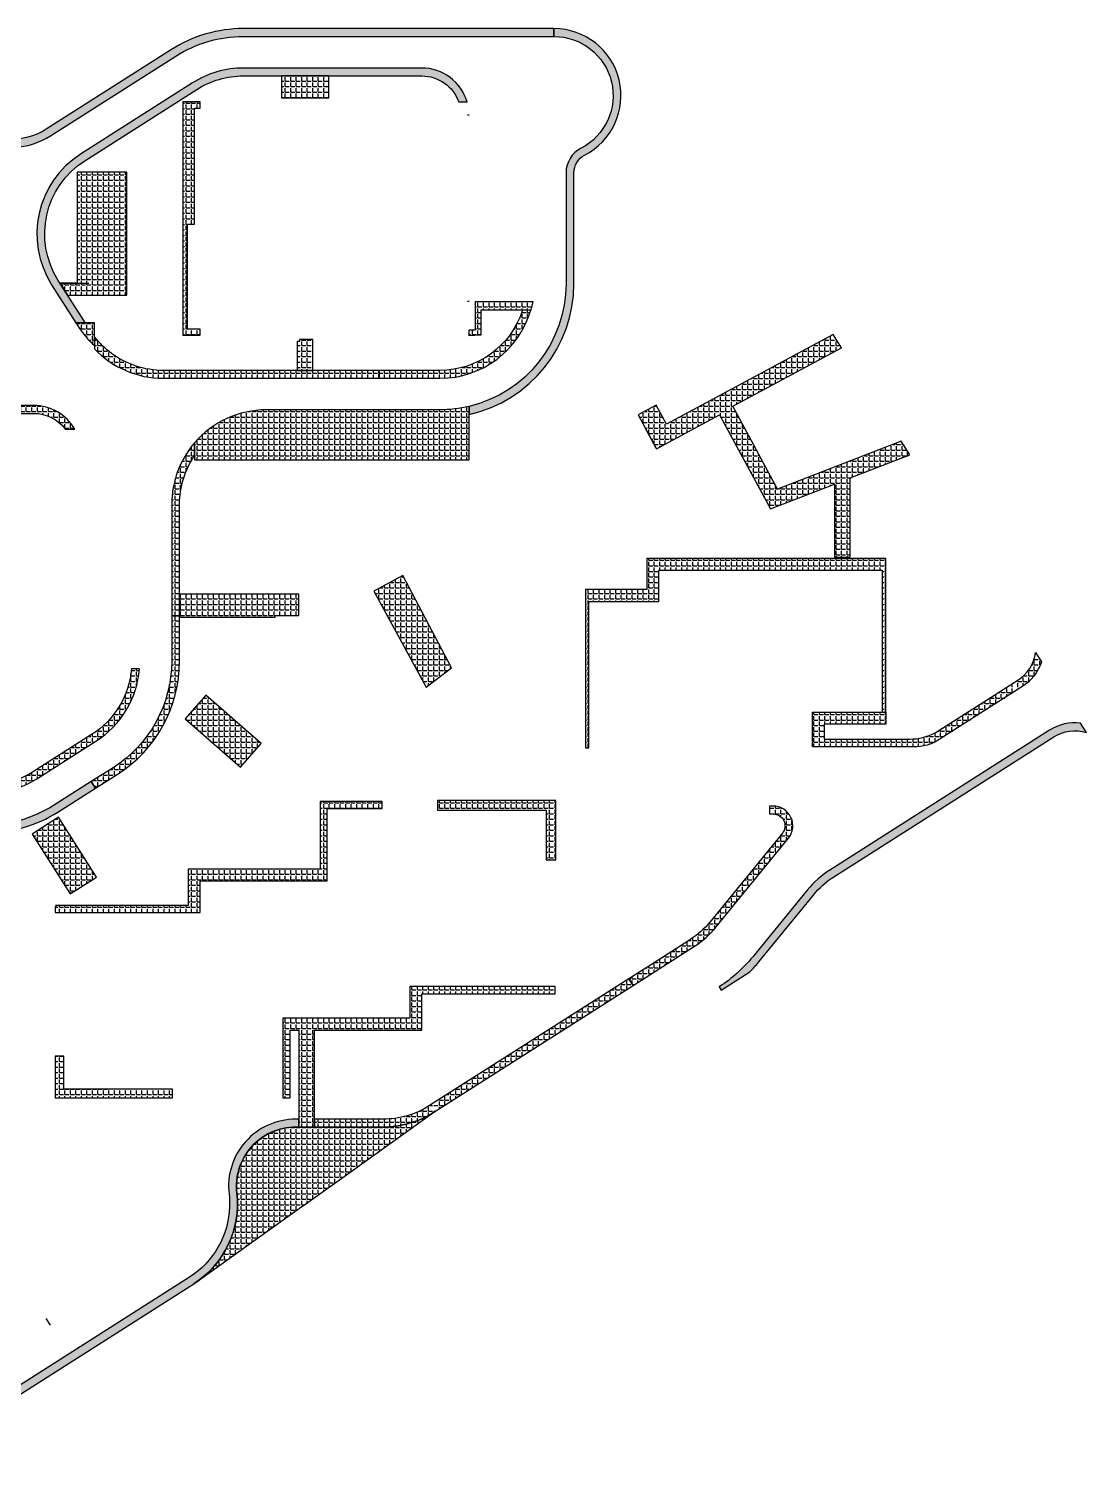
# Model space of a CAD drawing. Extents: x 1977 to 1034874806, y 3985 to 587211952.
# Drawn here: x 516244173 to 516378325, y 292550749 to 292731949 of the extents above; entities that cross this region are included whole.
import ezdxf

# ---------------------------------------------------------------- set-up
doc = ezdxf.new("R2010")
doc.units = 0
doc.header["$LTSCALE"] = 10
doc.header["$MEASUREMENT"] = 0
doc.layers.add('SPACE_HATCH', color=8, linetype='Continuous')
doc.layers.add('透水铺装', color=32, linetype='Continuous')
pattern_1 = [(0, (0, 0), (0, 698.5), [508, -190.5]), (90, (0, 0), (-698.5, 4.277078946022131e-14), [508, -190.5])]

msp = doc.modelspace()

# ---------------------------------------------------------------- hatches: boundary and pattern name
at = {"layer": 'SPACE_HATCH'}
h = msp.add_hatch(dxfattribs=at)
h.set_pattern_fill('ANGLE', color=256, scale=200, style=0)
h.set_pattern_definition(pattern_1)
h.paths.add_polyline_path([(516310798.7487164, 292731949.3593637), (516271418.5281441, 292731949.3593643, 0.1426750791198926), (516262289.5610473, 292729290.2784336), (516246401.2467607, 292719176.2893902, -0.2277627391707097), (516239521.2790183, 292718353.7597469), (516238476.7288714, 292717688.8327618, 0.2505147541229512), (516246938.2510916, 292718332.7099044), (516262826.5591139, 292728446.694959, -0.1426750791011259), (516271418.5281451, 292730949.3593639), (516310798.7672471, 292730949.3593637)])
h = msp.add_hatch(dxfattribs=at)
h.set_pattern_fill('ANGLE', color=256, scale=200, style=0)
h.set_pattern_definition(pattern_1)
h.paths.add_polyline_path([(516310798.7487164, 292731949.3593637), (516310798.7672471, 292730949.3593637, -0.7866969839871294), (516314230.6811094, 292716780.6383431, 0.2809377670539694), (516312332.2495594, 292713668.5685335), (516312332.2495593, 292699599.3593636, -0.3474005641129228), (516300032.3327504, 292684033.0699341), (516300032.3327504, 292683006.9103111, 0.3513163163932461), (516313332.2495593, 292699599.3648148), (516313332.2495594, 292713668.5685335, -0.2809377670568166), (516314688.2720951, 292715891.4755403, 0.7866979839632948)])
h = msp.add_hatch(dxfattribs=at)
h.set_pattern_fill('ANGLE', color=256, scale=200, style=0)
h.set_pattern_definition(pattern_1)
h.paths.add_polyline_path([(516294032.2495551, 292726949.3593637), (516271418.5281451, 292726949.3593639, 0.1426750810763839), (516264974.5512933, 292725072.3610103), (516250775.363135, 292716033.6150926, 0.414213562368632), (516247096.3383402, 292699466.6365945), (516250162.8620207, 292694649.3591615), (516251349.8454493, 292694649.3591615, -0.003872454822748875), (516251257.2383388, 292694792.3805832), (516247939.9218107, 292700003.6346655, -0.4142135623730951), (516251312.3612059, 292715190.0316222), (516265511.5493643, 292724228.7775398, -0.1426750810757891), (516271418.5281451, 292725949.3593639), (516294032.2495549, 292725949.3593637, -0.3158895359075265), (516298734.3767335, 292722649.3593628), (516299786.3785076, 292722649.3593628, 0.332368615414955)])
h = msp.add_hatch(dxfattribs=at)
h.set_pattern_fill('ANGLE', color=256, scale=200, style=0)
h.set_pattern_definition(pattern_1)
h.paths.add_polyline_path([(516282232.2492425, 292725949.3593638), (516276232.2492426, 292725949.3593639), (516276232.2492425, 292723149.3598587), (516282232.2492425, 292723149.3598587)])
h = msp.add_hatch(dxfattribs=at)
h.set_pattern_fill('ANGLE', color=256, scale=200, style=0)
h.set_pattern_definition(pattern_1)
h.paths.add_polyline_path([(516265932.2492392, 292722649.263845), (516263732.3327503, 292722649.263845), (516263732.3327503, 292693049.3598593), (516265932.3327513, 292693049.3598593), (516265932.3327513, 292693849.2638444), (516264332.3327513, 292693849.2638444), (516264332.3327513, 292707149.2638444), (516265232.3327513, 292707149.2638444), (516265232.3327513, 292721849.2638444), (516265932.3327513, 292721849.2638444)])
h = msp.add_hatch(dxfattribs=at)
h.set_pattern_fill('ANGLE', color=256, scale=200, style=0)
h.set_pattern_definition(pattern_1)
h.paths.add_polyline_path([(516248165.5030116, 292699649.2636117), (516249120.3547056, 292698149.2636117), (516256632.3327434, 292698149.2636117), (516256632.3327434, 292713749.263845), (516250332.3327433, 292713749.263845), (516250332.3327433, 292699649.2638422)])
h = msp.add_hatch(dxfattribs=at)
h.set_pattern_fill('ANGLE', color=256, scale=200, style=0)
h.set_pattern_definition(pattern_1)
h.paths.add_polyline_path([(516307855.161517, 292696249.3593613), (516306809.7253997, 292696249.3593613, -0.3262187117292363), (516296332.2495589, 292688599.3593636), (516288632.2495582, 292688599.3593637), (516288632.2495582, 292687599.3593637), (516296332.2495592, 292687599.3593636, 0.3335744467799445)])
h = msp.add_hatch(dxfattribs=at)
h.set_pattern_fill('ANGLE', color=256, scale=200, style=0)
h.set_pattern_definition(pattern_1)
h.paths.add_polyline_path([(516300032.2492402, 292692999.3598587), (516301532.3327503, 292693057.0553783), (516301532.3327503, 292696249.3593613), (516307855.161517, 292696249.3593613), (516308119.4244773, 292697349.3598572), (516300832.2492402, 292697349.3598571), (516300832.2492402, 292693749.3598587), (516300032.2492402, 292693749.3598587)])
h = msp.add_hatch(dxfattribs=at)
h.set_pattern_fill('ANGLE', color=256, scale=200, style=0)
h.set_pattern_definition(pattern_1)
h.paths.add_polyline_path([(516252540.2673501, 292694649.3591615), (516250162.8620207, 292694649.3591615), (516250413.6548683, 292694255.3825122, 0.06875749199502226), (516252540.2673501, 292691751.859136)])
h = msp.add_hatch(dxfattribs=at)
h.set_pattern_fill('ANGLE', color=256, scale=200, style=0)
h.set_pattern_definition(pattern_1)
h.paths.add_polyline_path([(516288632.2495582, 292688599.3593637), (516261239.5563948, 292688599.3593639, -0.1602982155536232), (516254702.9511, 292690749.3593635, -0.06906691017491828), (516252540.2673501, 292692863.7146699), (516252540.2673501, 292691330.809948, 0.2054768711418082), (516261236.8810907, 292687599.3593639), (516288632.2495582, 292687599.3593637)])
h = msp.add_hatch(dxfattribs=at)
h.set_pattern_fill('ANGLE', color=256, scale=200, style=0)
h.set_pattern_definition(pattern_1)
h.paths.add_polyline_path([(516280232.2492415, 292692499.2638444), (516278532.3327513, 292692499.2638444), (516278532.3327513, 292692249.2638444), (516278232.2492415, 292692249.3598593), (516278232.2492007, 292688599.3593637), (516280232.2492415, 292688599.3593637)])
h = msp.add_hatch(dxfattribs=at)
h.set_pattern_fill('ANGLE', color=256, scale=200, style=0)
h.set_pattern_definition(pattern_1)
h.paths.add_polyline_path([(516348382.3327503, 292664899.3593636), (516348382.3327503, 292674964.2196358), (516355922.6176922, 292677884.8927347), (516354827.3563491, 292679605.444416), (516339163.9587206, 292673538.3442407), (516333501.6085327, 292684053.2669806), (516347274.6005154, 292691470.1074314), (516346197.7344006, 292693161.7619519), (516325059.0840731, 292681778.4640382), (516323757.6052872, 292684195.296007), (516321477.4776719, 292682973.2797475), (516323801.7230938, 292678657.1812535), (516331812.7669246, 292682971.1773252), (516338240.0947418, 292671035.6994349), (516346382.3327503, 292674189.5345618), (516346382.3327503, 292664899.3593637)])
h = msp.add_hatch(dxfattribs=at)
h.set_pattern_fill('ANGLE', color=256, scale=200, style=0)
h.set_pattern_definition(pattern_1)
h.paths.add_polyline_path([(516244832.2385672, 292684149.3593625), (516211640.2761359, 292684149.3593628, 0.2679491669227982), (516206444.1239985, 292681149.359857), (516207640.2758187, 292681149.359857, -0.2360678205069582), (516211640.2761359, 292683149.3593628), (516244832.2385672, 292683149.3593625, -0.2360679775922913), (516248832.2385682, 292681149.3593612), (516250028.3906751, 292681149.3598569, 0.2679491710377325)])
h = msp.add_hatch(dxfattribs=at)
h.set_pattern_fill('ANGLE', color=256, scale=200, style=0)
h.set_pattern_definition(pattern_1)
h.paths.add_polyline_path([(516300032.332751, 292677249.3598603), (516300032.3327504, 292684033.0699341, -0.05840820402019146), (516296332.2492436, 292683599.3598595), (516274319.8055847, 292683599.3598597, 0.2181532657310856), (516265232.3327503, 292679436.313189), (516265232.3327503, 292677249.1731282)])
h = msp.add_hatch(dxfattribs=at)
h.set_pattern_fill('ANGLE', color=256, scale=200, style=0)
h.set_pattern_definition(pattern_1)
h.paths.add_polyline_path([(516265232.3327503, 292677797.5723045), (516265232.3327503, 292679436.3131891, 0.1798118387089855), (516262319.8055845, 292671599.3723599), (516262319.7908759, 292657479.1696784), (516263319.7908774, 292657479.1686916), (516263319.8055834, 292671599.3795815, -0.150772886752997)])
h = msp.add_hatch(dxfattribs=at)
h.set_pattern_fill('ANGLE', color=256, scale=200, style=0)
h.set_pattern_definition(pattern_1)
h.paths.add_polyline_path([(516352882.2320115, 292645249.2061559), (516352882.3327503, 292664749.263845), (516322579.1971366, 292664749.263845), (516322579.1971366, 292660799.263845), (516314782.3327503, 292660799.263845), (516314782.3327503, 292640749.3598573), (516315232.468789, 292640749.3598579), (516315232.468789, 292659299.2638444), (516324079.1971377, 292659299.2638444), (516324079.1971377, 292663249.2638444), (516352432.1967136, 292663249.2638444), (516352432.1967136, 292645249.2181415)])
h = msp.add_hatch(dxfattribs=at)
h.set_pattern_fill('ANGLE', color=256, scale=200, style=0)
h.set_pattern_definition(pattern_1)
h.paths.add_polyline_path([(516291642.5348743, 292662597.2215849), (516287959.8103289, 292660612.7785687), (516294599.2036387, 292648411.0995896), (516297812.7673617, 292650899.3745518)])
h = msp.add_hatch(dxfattribs=at)
h.set_pattern_fill('ANGLE', color=256, scale=200, style=0)
h.set_pattern_definition(pattern_1)
h.paths.add_polyline_path([(516278428.2922928, 292660239.4548805), (516263319.7936019, 292660239.4667633), (516263319.7906998, 292657299.2754136), (516275432.0893456, 292657299.2634602), (516275432.0895231, 292657529.3397787), (516278426.1536023, 292657529.3413408)])
h = msp.add_hatch(dxfattribs=at)
h.set_pattern_fill('ANGLE', color=256, scale=200, style=0)
h.set_pattern_definition(pattern_1)
h.paths.add_polyline_path([(516263319.7852042, 292651730.1878049), (516263319.7908779, 292657479.1681957), (516262319.7911915, 292657479.1691825), (516262319.7852026, 292651729.9170537, -0.2568929020785563), (516254886.0769688, 292638216.2870855), (516252121.0165606, 292636463.5171006), (516252656.4097956, 292635618.9141865), (516255421.241434, 292637371.5391517, 0.2568929166788155)])
h = msp.add_hatch(dxfattribs=at)
h.set_pattern_fill('ANGLE', color=256, scale=200, style=0)
h.set_pattern_definition(pattern_1)
h.paths.add_polyline_path([(516371874.2872291, 292652826.3329537, -0.219797156449669), (516369607.1546317, 292649298.6755665), (516359133.44829, 292642631.4438806, -0.1203280808892308), (516355926.7381932, 292641848.6206499), (516345085.468364, 292641849.3598598), (516345085.468364, 292643749.263845), (516352882.2320115, 292643749.263845), (516352882.2320115, 292645249.2158166), (516343585.468365, 292645249.2638444), (516343585.468365, 292640849.3598596), (516356448.4557816, 292640849.3598596, 0.1426752109619299), (516359670.4467848, 292641787.860677), (516370144.1531269, 292648455.0923647, 0.1735447296133742), (516372623.9810234, 292651648.6351144)])
h = msp.add_hatch(dxfattribs=at)
h.set_pattern_fill('ANGLE', color=256, scale=200, style=0)
h.set_pattern_definition(pattern_1)
h.paths.add_polyline_path([(516252694.5331326, 292641563.0222268, 0.2359017254618611), (516258232.2382174, 292650749.3556213), (516258232.2382174, 292650749.4034024), (516257228.812991, 292650749.3905814, -0.2339996801129884), (516252159.1398972, 292642407.6251414), (516244667.575387, 292637658.7272968, -0.1421901249956155), (516238778.2497977, 292635949.3593584), (516218940.2761356, 292635949.3593585), (516218940.2761356, 292634949.3593585), (516238778.2497978, 292634949.3593584, 0.1421901249963753), (516245202.9686224, 292636814.1243821)])
h = msp.add_hatch(dxfattribs=at)
h.set_pattern_fill('ANGLE', color=256, scale=200, style=0)
h.set_pattern_definition(pattern_1)
h.paths.add_polyline_path([(516273662.9202365, 292641299.359866), (516266653.6554888, 292647411.1893398), (516264025.594415, 292644395.6801143), (516271034.4098587, 292638284.5569019), (516273663.2898341, 292641299.2642304)])
h = msp.add_hatch(dxfattribs=at)
h.set_pattern_fill('ANGLE', color=256, scale=200, style=0)
h.set_pattern_definition(pattern_1)
h.paths.add_polyline_path([(516374174.878983, 292642130.2783267, -0.2194921192388983), (516378324.9919822, 292642692.8876551), (516377576.0073158, 292643869.4715227, 0.1733343502391256), (516373637.8804703, 292642973.8615162), (516345774.2310062, 292625236.7392638, 0.08006699185257497), (516342920.1385154, 292622699.6363487), (516336014.6660711, 292614235.5599801, -0.08006699425641398), (516331733.5271898, 292610429.9055151), (516332002.0259935, 292610008.1146181), (516335654.8513842, 292612333.3882417, 0.02241980063638573), (516336789.505623, 292613603.4020339), (516343694.9780642, 292622067.4783989, -0.08006699185235563), (516346311.2295157, 292624393.1560724)])
h = msp.add_hatch(dxfattribs=at)
h.set_pattern_fill('ANGLE', color=256, scale=200, style=0)
h.set_pattern_definition(pattern_1)
h.paths.add_polyline_path([(516217565.1804528, 292629949.3593585), (516238778.2497976, 292629949.3593584, 0.1421901249956821), (516247879.9347993, 292632591.1098086), (516252656.409796, 292635618.9141859), (516252121.0165606, 292636463.5171006), (516247344.5415639, 292633435.7127233, -0.1421901249956248), (516238778.2497976, 292630949.3593584), (516217565.1804528, 292630949.3593585, 0.3012991144289834), (516206513.3995389, 292623624.6281886), (516201094.7855893, 292610815.6675909, -0.195938525045604), (516192540.2761356, 292602291.5551256), (516192540.2761356, 292601212.9208143, 0.2023101482604703), (516202015.7673321, 292610426.0618551), (516207434.3812817, 292623235.0224528, -0.3012991144295176)])
h = msp.add_hatch(dxfattribs=at)
h.set_pattern_fill('ANGLE', color=256, scale=200, style=0)
h.set_pattern_definition(pattern_1)
h.paths.add_polyline_path([(516282032.3351065, 292633049.2661675), (516289032.3351167, 292633049.2661675), (516289032.3351167, 292633949.263845), (516281132.3327503, 292633949.263845), (516281132.3327503, 292625349.263845), (516264432.3327503, 292625349.263845), (516264432.3327503, 292620749.263845), (516247602.20148, 292620749.263845), (516247682.2319639, 292620623.0127515), (516247532.3327503, 292620527.9917401), (516247532.3327503, 292619848.2660677), (516265932.3327513, 292619848.2660677), (516265932.3327513, 292623849.2660677), (516282032.3351164, 292623849.2660677)])
h = msp.add_hatch(dxfattribs=at)
h.set_pattern_fill('ANGLE', color=256, scale=200, style=0)
h.set_pattern_definition(pattern_1)
h.paths.add_polyline_path([(516311032.2410797, 292634049.3599586), (516296032.3166568, 292634049.3599586), (516296032.3166568, 292632849.2536007), (516309832.3166568, 292632849.2536007), (516309832.3166568, 292626549.2536007), (516311032.2456134, 292626549.2536007)])
h = msp.add_hatch(dxfattribs=at)
h.set_pattern_fill('ANGLE', color=256, scale=200, style=0)
h.set_pattern_definition(pattern_1)
h.paths.add_polyline_path([(516340536.2293405, 292629268.9644952, 0.632231850202604), (516338599.1304634, 292633349.3593637), (516338132.2497127, 292633349.3593637), (516338132.2497127, 292632349.3593637), (516338599.1304634, 292632349.3593637, -0.6322318502125847), (516339761.3897896, 292629901.1224426), (516330590.7906761, 292618660.6675419, -0.08006699478697255), (516327974.5391228, 292616334.9897953), (516320299.5908004, 292611449.3593618), (516320836.589301, 292610605.7761647), (516328511.5376233, 292615491.4065981, 0.08006699478652113), (516331365.6302269, 292618028.5095944)])
h = msp.add_hatch(dxfattribs=at)
h.set_pattern_fill('ANGLE', color=256, scale=200, style=0)
h.set_pattern_definition(pattern_1)
h.paths.add_polyline_path([(516252798.0773896, 292624339.538898), (516247979.5382983, 292631940.9654416), (516244613.0149056, 292629780.7524322), (516249461.2516804, 292622224.327663)])
h = msp.add_hatch(dxfattribs=at)
h.set_pattern_fill('ANGLE', color=256, scale=200, style=0)
h.set_pattern_definition(pattern_1)
h.paths.add_polyline_path([(516320836.589301, 292610605.7761647), (516320299.5908004, 292611449.3593618), (516295024.5919444, 292595360.0909488, -0.1426752109674475), (516289117.6084385, 292593639.5061169), (516280432.2493972, 292593639.5061169), (516280432.2493972, 292592639.5061169), (516289117.6084386, 292592639.5061169, 0.1426752109676679), (516295561.590445, 292594516.5077517)])
h = msp.add_hatch(dxfattribs=at)
h.set_pattern_fill('ANGLE', color=256, scale=200, style=0)
h.set_pattern_definition(pattern_1)
h.paths.add_polyline_path([(516294032.3327503, 292609549.263845), (516310932.3327503, 292609549.263845), (516310932.3327503, 292610449.2688737), (516292532.335116, 292610449.268873), (516292532.3351062, 292606449.2638444), (516276432.3351068, 292606449.2638444), (516276432.3351068, 292596349.263845), (516277332.3320166, 292596349.263845), (516277332.3327503, 292604949.263845), (516278432.2490805, 292604949.263845), (516278432.2493972, 292592639.5066128), (516280432.2493972, 292592639.5066128), (516280432.2490805, 292604949.263845), (516294032.3327503, 292604949.263845)])
h = msp.add_hatch(dxfattribs=at)
h.set_pattern_fill('ANGLE', color=256, scale=200, style=0)
h.set_pattern_definition(pattern_1)
h.paths.add_polyline_path([(516262432.3351167, 292597449.2660677), (516248632.3351065, 292597449.2660677), (516248632.3351067, 292601649.2660677), (516247532.3327503, 292601649.2660677), (516247532.3325748, 292596349.263845), (516262432.3351167, 292596349.263845)])
h = msp.add_hatch(dxfattribs=at)
h.set_pattern_fill('ANGLE', color=256, scale=200, style=0)
h.set_pattern_definition(pattern_1)
h.paths.add_polyline_path([(516265112.4197962, 292572762.6861295), (516295561.5904449, 292594516.5077517, -0.1426018756012432), (516289121.058345, 292592639.5066128), (516278037.7407342, 292592639.5061169, 0.4484860012083986), (516270587.7805599, 292584274.5821881, -0.2875333488601016)])
h = msp.add_hatch(dxfattribs=at)
h.set_pattern_fill('ANGLE', color=256, scale=200, style=0)
h.set_pattern_definition(pattern_1)
h.paths.add_polyline_path([(516265112.4108461, 292572762.6797353, 0.2874457807002508), (516270588.2303922, 292584270.7163482, -0.448641835066014), (516278037.7407343, 292592639.5061169), (516278432.2493972, 292592639.5061169), (516278432.2493972, 292593639.5061169), (516278037.7407343, 292593639.5061169, 0.4485639615196568), (516269594.7073068, 292584157.0670385, -0.2874897088016551), (516264575.4123455, 292573606.2629324), (516232942.8096367, 292553469.9440948, -0.1426752109693556), (516227035.8261307, 292551749.3592629), (516213232.2493972, 292551749.359263), (516213232.2493972, 292550749.359263), (516227035.8261307, 292550749.3592629, 0.1426752109689351), (516233479.8081372, 292552626.3608977)])

# ---------------------------------------------------------------- linework, layer by layer
at = {"layer": '透水铺装', "ltscale": 0.02}
for points in [[(516310798.7487164, 292731949.3593637), (516299548.0131901, 292731949.3593637), (516271418.5281441, 292731949.3593643, 0.1426750791198312), (516262289.5610473, 292729290.2784336), (516246401.2467607, 292719176.2893902, -0.227762739170841), (516239521.2790183, 292718353.7597469), (516238476.7288714, 292717688.8327618, 0.2505147541225646), (516246938.2510916, 292718332.7099044), (516262826.5591139, 292728446.694959, -0.14267507910138), (516271418.5281451, 292730949.3593639), (516299548.0131901, 292730949.3593637), (516310798.7672471, 292730949.3593637)], [(516310798.7487164, 292731949.3593637), (516310798.7672471, 292730949.3593637, -0.7866969839874137), (516314230.6811094, 292716780.6383431, 0.2809377670559255), (516312332.2495594, 292713668.5685335), (516312332.2495593, 292699599.3593636, -0.3474005641126198), (516300032.3327504, 292684033.0699341), (516300032.3327504, 292683006.9103111, 0.3513163163930174), (516313332.2495593, 292699599.3648148), (516313332.2495594, 292713668.5685335, -0.2809377670556244), (516314688.2720951, 292715891.4755403, 0.7866979839621393)], [(516307855.161517, 292696249.3593613), (516306809.7253997, 292696249.3593613, -0.3262187117290349), (516296332.2495589, 292688599.3593636), (516288632.2495582, 292688599.3593637), (516288632.2495582, 292687599.3593637), (516296332.2495592, 292687599.3593636, 0.333574446779535)], [(516288632.2495582, 292688599.3593637), (516269632.2495573, 292688599.3593639), (516261239.5563948, 292688599.3593639, -0.1602982155533385), (516254702.9511001, 292690749.3593636, -0.0690669101744979), (516252540.2673501, 292692863.7146699), (516252540.2673501, 292691751.859136), (516252540.2673501, 292691330.8099479, 0.2054768711427528), (516261236.8810907, 292687599.3593639), (516288632.2495582, 292687599.3593637)], [(516263319.7852042, 292651730.1878049), (516263319.7908779, 292657479.1681957), (516262319.7911915, 292657479.1691825), (516262319.7852027, 292651729.9170537, -0.2568929020786958), (516254886.0769688, 292638216.2870855), (516252121.0165606, 292636463.5171006), (516252656.4097956, 292635618.9141865), (516255421.241434, 292637371.5391517, 0.2568929166790178)], [(516374174.8789829, 292642130.2783268, -0.2194921192415533), (516378324.9919822, 292642692.8876551), (516377576.0073158, 292643869.4715227, 0.1733343502410201), (516373637.8804703, 292642973.8615162), (516345774.2310062, 292625236.7392638, 0.08006699185256289), (516342920.1385154, 292622699.6363487), (516336014.6660711, 292614235.5599801, -0.0800669942564075), (516331733.5271898, 292610429.9055151), (516332002.0259935, 292610008.1146181), (516335654.8513842, 292612333.3882417, 0.02241980063637933), (516336789.505623, 292613603.4020339), (516343694.9780642, 292622067.4783989, -0.0800669918524033), (516346311.2295157, 292624393.1560724)], [(516340536.2293405, 292629268.9644952, 0.6322318502050086), (516338599.1304634, 292633349.3593637), (516338132.2497127, 292633349.3593637), (516338132.2497127, 292632349.3593637), (516338599.1304634, 292632349.3593637, -0.6322318502048027), (516339761.3897896, 292629901.1224426), (516330590.7906761, 292618660.6675419, -0.08006699478694335), (516327974.5391228, 292616334.9897953), (516323032.2495565, 292613188.8838801), (516320299.5908004, 292611449.3593618), (516320836.589301, 292610605.7761647), (516328511.5376233, 292615491.4065981, 0.08006699478634512), (516331365.6302269, 292618028.5095944)], [(516320836.589301, 292610605.7761647), (516320299.5908004, 292611449.3593618), (516295024.5919444, 292595360.0909488, -0.1426752109674163), (516289117.6084385, 292593639.5061169), (516286432.2495559, 292593639.5061169), (516280432.2493972, 292593639.5061169), (516280432.2493972, 292592639.5061169), (516289117.6084386, 292592639.5061169, 0.142675210967377), (516295561.590445, 292594516.5077517)], [(516285669.590964, 292587449.3598588), (516286432.2492401, 292587994.2263278), (516295561.5904449, 292594516.5077517, -0.1426018756011506), (516289121.058345, 292592639.5066128), (516286432.2492401, 292592639.5066128), (516286432.2492401, 292592639.5061169), (516280432.2493971, 292592639.5061169), (516278432.249397, 292592639.5061169), (516278037.7407342, 292592639.5061169, 0.4484860012090754), (516270587.7805599, 292584274.5821881, -0.03602361690544974), (516270663.7149987, 292582549.3598586, -0.2489313113061105), (516265112.4197962, 292572762.6861295), (516272724.7146944, 292578201.1431326), (516278810.9829098, 292582549.3598585), (516279032.24924, 292582707.4393127)], [(516265112.4108461, 292572762.6797353, 0.2874457807004994), (516270588.2303922, 292584270.7163482, -0.4486418350663754), (516278037.7407343, 292592639.5061169), (516278432.2493972, 292592639.5061169), (516278432.2493972, 292593639.5061169), (516278037.7407343, 292593639.5061169, 0.4485639615207794), (516269594.7073068, 292584157.0670385, -0.03662108497365189), (516269663.2862605, 292582549.3593627, -0.2482548819293868), (516264575.4123455, 292573606.2629324), (516232942.8096367, 292553469.9440948, -0.1426752109696091), (516227035.8261307, 292551749.3592629), (516213232.2493972, 292551749.359263), (516213232.2493972, 292550749.359263), (516227035.8261307, 292550749.3592629, 0.1426752109686817), (516233479.8081372, 292552626.3608977)]]:
    msp.add_lwpolyline(points, format="xyb", close=True, dxfattribs=at)
for points in [[(516310798.7672471, 292730949.3593637), (516310798.7487164, 292731949.3593637)], [(516300032.2492402, 292692999.3598587), (516300032.2492402, 292693749.3598587), (516300832.2492402, 292693749.3598587), (516300832.2492402, 292697349.3598571), (516308119.4244773, 292697349.3598572), (516307855.161517, 292696249.3593613), (516301532.3327503, 292696249.3593613), (516301532.3327503, 292693049.3598587), (516300032.2492402, 292692999.3598587)], [(516352882.2320118, 292645249.2638444), (516352882.3327503, 292664749.263845), (516322579.1971366, 292664749.263845), (516322579.1971366, 292660799.263845), (516314782.3327503, 292660799.263845), (516314782.3327503, 292640749.3598573), (516315232.468789, 292640749.3598579), (516315232.468789, 292659299.2638444), (516324079.1971377, 292659299.2638444), (516324079.1971377, 292663249.2638444), (516352432.1967136, 292663249.2638444), (516352432.1967136, 292645249.2181415), (516352882.2320115, 292645249.2061559)], [(516273662.9202365, 292641299.359866), (516266653.6554888, 292647411.1893398), (516264025.594415, 292644395.6801143), (516271034.4098587, 292638284.5569019), (516273663.2898341, 292641299.2642304)], [(516252798.0773896, 292624339.538898), (516247979.5382983, 292631940.9654416), (516244613.0149056, 292629780.7524322), (516249461.2516804, 292622224.327663), (516252798.077208, 292624339.5391844)], [(516320299.5908004, 292611449.3593618), (516320836.589301, 292610605.7761647)]]:
    msp.add_lwpolyline(points, dxfattribs=at)
at = {"layer": '透水铺装', "ltscale": 0.5}
for points in [[(516294032.2495551, 292726949.3593637), (516271418.5281451, 292726949.3593639, 0.1426750810763854), (516264974.5512933, 292725072.3610103), (516250775.3631349, 292716033.6150927, 0.4142135623709655), (516247096.3383402, 292699466.6365945), (516250162.8620207, 292694649.3591615), (516251349.8454493, 292694649.3591615, -0.003872454822761349), (516251257.2383388, 292694792.3805832), (516247939.9218107, 292700003.6346655, -0.4142135623728261), (516251312.3612059, 292715190.0316222), (516265511.5493643, 292724228.7775398, -0.1426750810757381), (516271418.5281451, 292725949.3593639), (516294032.2495549, 292725949.3593637, -0.3158895359086625), (516298734.3767335, 292722649.3593628), (516299786.3785076, 292722649.3593628, 0.3323686154132354)], [(516252540.2673501, 292694649.3591615), (516250162.8620207, 292694649.3591615), (516250413.6548682, 292694255.3825122, 0.06875749199531966), (516252540.2673501, 292691751.859136)], [(516244832.2385672, 292684149.3593625), (516211640.2761359, 292684149.3593628, 0.2679491669526902), (516206444.1239985, 292681149.359857), (516207640.2758187, 292681149.359857, -0.23606782050097), (516211640.2761359, 292683149.3593628), (516244832.2385672, 292683149.3593625, -0.2360679775894597), (516248832.2385682, 292681149.3593612), (516250028.3906751, 292681149.3598569, 0.2679491710411527)], [(516300032.3327504, 292683006.9103111), (516300032.3327504, 292684033.0699341, -0.05840820402013649), (516296332.2492436, 292683599.3598595), (516274319.8055847, 292683599.3598597, 0.2181532657318204), (516265232.3327503, 292679436.313189), (516265232.3327503, 292677249.1731282), (516296845.1042694, 292677249.3598603), (516300032.332751, 292677249.3598603)], [(516265232.3327503, 292677797.5723045), (516265232.3327503, 292679436.3131891, 0.1798118387086519), (516262319.8055845, 292671599.3723599), (516262319.7908759, 292657479.1696784), (516263319.7908774, 292657479.1686916), (516263319.7936019, 292660239.4667633), (516263319.8031649, 292670250.4004295), (516263319.8055834, 292671599.3795815, -0.1507728867530563)], [(516252694.5331326, 292641563.0222268, 0.2359017254616685), (516258232.2382174, 292650749.3556213), (516258232.2382174, 292650749.4034024), (516257228.812991, 292650749.3905814, -0.2339996801137116), (516252159.1398972, 292642407.6251414), (516244667.575387, 292637658.7272968, -0.1421901249958666), (516238778.2497977, 292635949.3593584), (516218940.2761356, 292635949.3593585), (516218940.2761356, 292634949.3593585), (516238778.2497978, 292634949.3593584, 0.1421901249962857), (516245202.9686224, 292636814.1243821)], [(516217565.1804528, 292629949.3593585), (516238778.2497976, 292629949.3593584, 0.1421901249956867), (516247879.9347993, 292632591.1098086), (516252656.409796, 292635618.9141859), (516252121.0165606, 292636463.5171006), (516247344.5415639, 292633435.7127233, -0.1421901249956865), (516238778.2497976, 292630949.3593584), (516217565.1804528, 292630949.3593585, 0.3012991144287548), (516206513.3995389, 292623624.6281886), (516201094.7855892, 292610815.6675909, -0.1959385250450612), (516192540.2761356, 292602291.5551256), (516192540.2761356, 292601212.9208143, 0.2023101482603007), (516202015.7673321, 292610426.0618551), (516207434.3812817, 292623235.0224528, -0.3012991144294484)]]:
    msp.add_lwpolyline(points, format="xyb", close=True, dxfattribs=at)
at = {"layer": '透水铺装', "ltscale": 0.02}
for points in [[(516282232.2492425, 292725949.3593638), (516276232.2492426, 292725949.3593639), (516276232.2492425, 292723149.3598587), (516282232.2492425, 292723149.3598587)], [(516280232.2492415, 292692499.2638444), (516278532.3327513, 292692499.2638444), (516278532.3327513, 292692249.2638444), (516278232.2492415, 292692249.3598593), (516278232.2492007, 292688599.3593637), (516280232.2492415, 292688599.3593637)], [(516291642.5348743, 292662597.2215849), (516287959.8103289, 292660612.7785687), (516294599.2036387, 292648411.0995896), (516297812.7673617, 292650899.3745518)], [(516311032.2410797, 292634049.3599586), (516296032.3166568, 292634049.3599586), (516296032.3166568, 292632849.2536007), (516309832.3166568, 292632849.2536007), (516309832.3166568, 292626549.2536007), (516311032.2456134, 292626549.2536007), (516311032.2413425, 292633049.356477)], [(516294032.3327503, 292609549.263845), (516310932.3327503, 292609549.263845), (516310932.3327503, 292610449.2688737), (516292532.335116, 292610449.268873), (516292532.3351062, 292606449.2638444), (516276432.3351068, 292606449.2638444), (516276432.3351068, 292596349.263845), (516277332.3320166, 292596349.263845), (516277332.333484, 292598249.3598579), (516277332.3327503, 292598249.3598579), (516277332.3327503, 292604949.263845), (516278432.2490805, 292604949.263845), (516278432.2490805, 292598249.3598579), (516278432.2490805, 292593639.5066134), (516278432.2493972, 292592639.5066128), (516280432.2493972, 292592639.5066128), (516280432.2493972, 292593639.5061169), (516280432.2490805, 292598249.3598579), (516280432.2490805, 292604949.263845), (516282782.0708252, 292604949.263845), (516292232.2492393, 292604949.263845), (516294032.3327503, 292604949.263845)], [(516262432.3351167, 292597449.2660677), (516248632.3351065, 292597449.2660677), (516248632.3351067, 292601649.2660677), (516247532.3327503, 292601649.2660677), (516247532.3327503, 292597371.6320286), (516247532.3325748, 292596349.263845), (516262432.3351167, 292596349.263845)]]:
    msp.add_lwpolyline(points, close=True, dxfattribs=at)
at = {"layer": '透水铺装', "ltscale": 0.5}
for points in [[(516265932.3327513, 292722649.263845), (516263732.3327503, 292722649.263845), (516263732.3327503, 292693049.3598593), (516265932.3327513, 292693049.3598593), (516265932.3327513, 292693849.2638444), (516264332.3327513, 292693849.2638444), (516264332.3327513, 292707149.2638444), (516265232.3327513, 292707149.2638444), (516265232.3327513, 292721849.2638444), (516265932.3327513, 292721849.2638444), (516265932.2492392, 292722649.263845)], [(516300032.249555, 292720949.3593637), (516299832.2495559, 292720949.3593637)], [(516248165.5030116, 292699649.2636117), (516249120.3547056, 292698149.2636117), (516256632.3327434, 292698149.2636117), (516256632.3327434, 292713749.263845), (516250332.3327433, 292713749.263845), (516250332.3327433, 292699649.2638422), (516248165.5030116, 292699649.2636117), (516251832.3327444, 292699649.2636111)], [(516300032.249555, 292697349.3593612), (516299832.2495559, 292697349.3593612)], [(516348382.3327503, 292664899.3593636), (516348382.3327503, 292674964.2196358), (516355922.6176922, 292677884.8927347), (516354827.3563491, 292679605.444416), (516339163.9587206, 292673538.3442407), (516333501.6085327, 292684053.2669806), (516347274.6005154, 292691470.1074314), (516346197.7344006, 292693161.7619519), (516325059.0840731, 292681778.4640382), (516323757.6052872, 292684195.296007), (516321477.4776719, 292682973.2797475), (516323801.7230938, 292678657.1812535), (516331812.7669246, 292682971.1773252), (516338240.0947418, 292671035.6994349), (516346382.3327503, 292674189.5345618), (516346382.3327503, 292664899.3593637), (516348382.3327503, 292664899.3593636)], [(516322293.5875814, 292681457.7651569), (516323729.5998204, 292678791.1616778)], [(516252121.0165606, 292636463.5171006), (516252656.4097959, 292635618.914186)], [(516338132.2497127, 292633349.3593637), (516338132.2497127, 292632349.3593637)], [(516246948.2221883, 292567502.5978929), (516246411.2236878, 292568346.18109)]]:
    msp.add_lwpolyline(points, dxfattribs=at)
for points in [[(516278428.2922928, 292660239.4548805), (516275432.0993174, 292660239.4538285), (516263319.7936019, 292660239.4667633), (516263319.7906998, 292657299.2754136), (516275432.0893456, 292657299.2634602), (516275432.0895231, 292657529.3397787), (516278426.1536023, 292657529.3413408)], [(516282032.3351065, 292633049.2661675), (516289032.3351167, 292633049.2661675), (516289032.3351167, 292633949.263845), (516281132.3327503, 292633949.263845), (516281132.3327503, 292625349.263845), (516264432.3327503, 292625349.263845), (516264432.3327503, 292620749.263845), (516247602.20148, 292620749.263845), (516247682.2319639, 292620623.0127515), (516247532.3327503, 292620527.9917401), (516247532.3327503, 292619848.2660677), (516265932.3327513, 292619848.2660677), (516265932.3327513, 292623849.2660677), (516282032.3351164, 292623849.2660677)]]:
    msp.add_lwpolyline(points, close=True, dxfattribs=at)
at = {"layer": '透水铺装', "ltscale": 0.02}
msp.add_lwpolyline([(516371874.2872291, 292652826.3329537), (516372623.9810234, 292651648.6351144, -0.1735447296133742), (516370144.1531269, 292648455.0923647), (516359670.4467848, 292641787.860677, -0.1426752109619301), (516356448.4557816, 292640849.3598596), (516343585.468365, 292640849.3598596), (516343585.468365, 292645249.2638444), (516352882.2320115, 292645249.2158166), (516352882.2320115, 292643749.263845), (516345085.468364, 292643749.263845), (516345085.468364, 292641849.3598598), (516355926.7381932, 292641848.6206499, 0.1203280808894753), (516359133.44829, 292642631.4438806), (516369607.1546317, 292649298.6755664, 0.2197971564518733), (516371874.2872291, 292652826.3329537)], format="xyb", dxfattribs=at)

doc.saveas('drawing.dxf')
